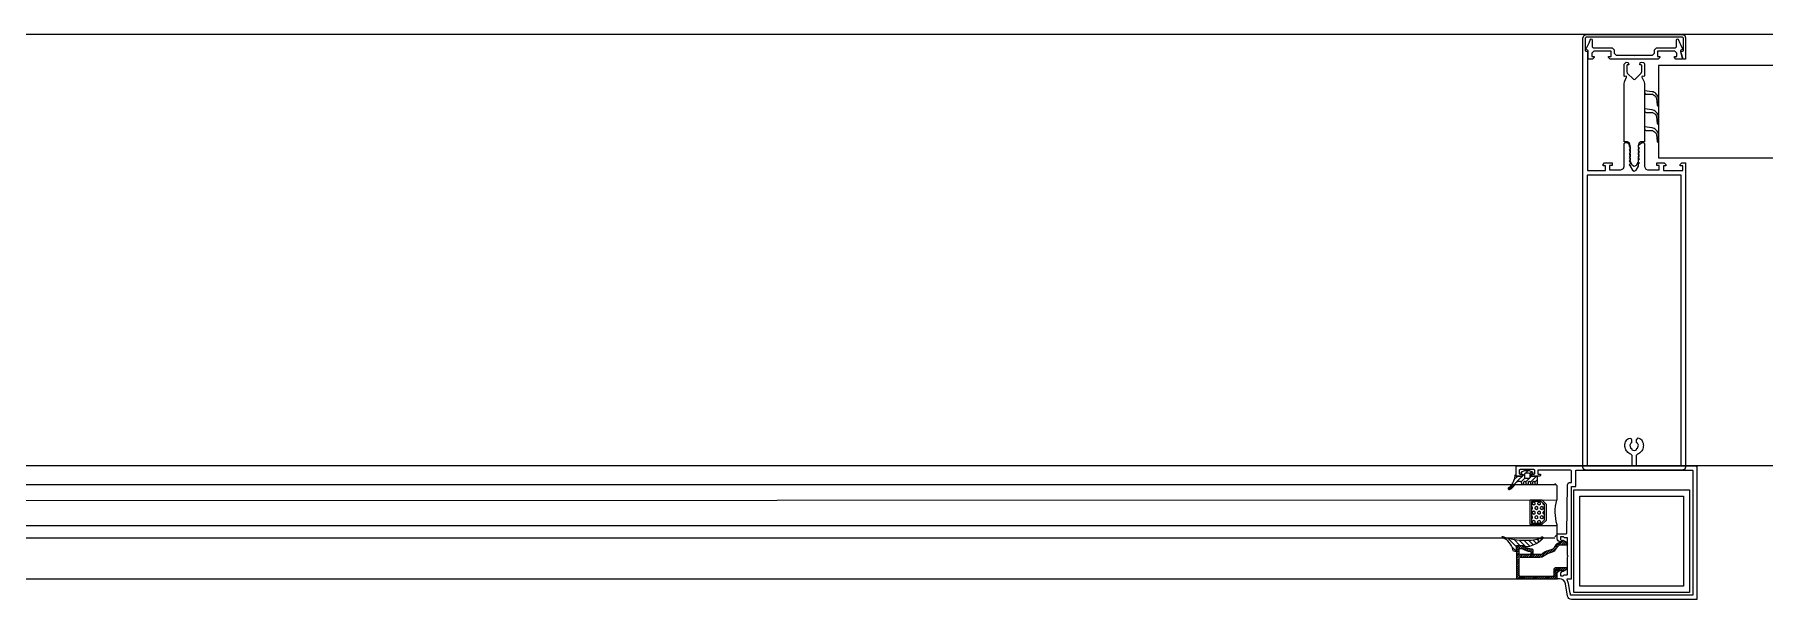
# Model space of a CAD drawing. Extents: x -2012 to 34975, y -1043 to 8321.
# Drawn here: x 5716.5 to 5800.7, y 3968 to 3995.5 of the extents above; entities that cross this region are included whole.
import ezdxf

# ---------------------------------------------------------------- set-up
doc = ezdxf.new("R2010")
doc.units = 0
doc.header["$LTSCALE"] = 25
doc.header["$PDMODE"] = 1
doc.layers.get('0').update_dxf_attribs({"color": 9, "lineweight": 9})
for name, color, linetype, lineweight in [('06D', 9, 'Continuous', 9), ('10', 9, 'Continuous', 9), ('15', 9, 'Continuous', 9)]:
    doc.layers.add(name, color=color, linetype=linetype, lineweight=lineweight)

# ---------------------------------------------------------------- blocks, each defined once
blk = doc.blocks.new('p-cephe-onkisim')
at = {"layer": '10', "lineweight": 25, "ltscale": 0.5}
h = blk.add_hatch(dxfattribs=at)
h.set_pattern_fill('ANSI31', color=256, scale=0.05, angle=180, style=0)
h.set_pattern_definition([(45, (283.24225, -75.1213), (-0.1122532015, 0.1122532015), [])])
edge = h.paths.add_edge_path()
edge.add_arc((-413.046, 3781.546), 0.795, 307.56498, 357.35751, ccw=False)
edge.add_arc((-412.518, 3780.894), 0.0486, 153.02927, 285.43171)
edge.add_arc((-412.791, 3781.403), 0.625, 297.2, 337.3388)
edge.add_arc((-412.07, 3781.089), 0.162, 90.10269, 152.96001, ccw=False)
edge.add_line((-412.07, 3781.25), (-411.989, 3781.25))
edge.add_line((-411.989, 3781.25), (-411.975, 3781.25))
edge.add_line((-411.975, 3781.25), (-411.968, 3781.25))
edge.add_line((-411.968, 3781.25), (-411.961, 3781.248))
edge.add_line((-411.961, 3781.248), (-411.953, 3781.245))
edge.add_line((-411.953, 3781.245), (-411.946, 3781.241))
edge.add_line((-411.946, 3781.241), (-411.94, 3781.236))
edge.add_line((-411.94, 3781.236), (-411.935, 3781.229))
edge.add_line((-411.935, 3781.229), (-411.931, 3781.222))
edge.add_line((-411.931, 3781.222), (-411.928, 3781.215))
edge.add_line((-411.928, 3781.215), (-411.925, 3781.2))
edge.add_line((-411.925, 3781.2), (-411.925, 3781.125))
edge.add_line((-411.925, 3781.125), (-411.925, 3781.122))
edge.add_line((-411.925, 3781.122), (-411.925, 3781.119))
edge.add_line((-411.925, 3781.119), (-411.923, 3781.116))
edge.add_line((-411.923, 3781.116), (-411.922, 3781.113))
edge.add_line((-411.922, 3781.113), (-411.92, 3781.11))
edge.add_line((-411.92, 3781.11), (-411.917, 3781.108))
edge.add_line((-411.917, 3781.108), (-411.914, 3781.107))
edge.add_line((-411.914, 3781.107), (-411.911, 3781.105))
edge.add_line((-411.911, 3781.105), (-411.905, 3781.105))
edge.add_line((-411.905, 3781.105), (-411.825, 3781.105))
edge.add_line((-411.825, 3781.105), (-411.823, 3781.105))
edge.add_line((-411.823, 3781.105), (-411.82, 3781.105))
edge.add_line((-411.82, 3781.105), (-411.817, 3781.107))
edge.add_line((-411.817, 3781.107), (-411.814, 3781.108))
edge.add_line((-411.814, 3781.108), (-411.811, 3781.11))
edge.add_line((-411.811, 3781.11), (-411.809, 3781.113))
edge.add_line((-411.809, 3781.113), (-411.808, 3781.116))
edge.add_line((-411.808, 3781.116), (-411.806, 3781.119))
edge.add_line((-411.806, 3781.119), (-411.805, 3781.125))
edge.add_line((-411.805, 3781.125), (-411.805, 3781.2))
edge.add_line((-411.805, 3781.2), (-411.805, 3781.208))
edge.add_line((-411.805, 3781.208), (-411.803, 3781.215))
edge.add_line((-411.803, 3781.215), (-411.8, 3781.222))
edge.add_line((-411.8, 3781.222), (-411.796, 3781.229))
edge.add_line((-411.796, 3781.229), (-411.791, 3781.236))
edge.add_line((-411.791, 3781.236), (-411.785, 3781.241))
edge.add_line((-411.785, 3781.241), (-411.778, 3781.245))
edge.add_line((-411.778, 3781.245), (-411.77, 3781.248))
edge.add_line((-411.77, 3781.248), (-411.755, 3781.25))
edge.add_line((-411.755, 3781.25), (-411.748, 3781.25))
edge.add_line((-411.748, 3781.25), (-411.741, 3781.248))
edge.add_line((-411.741, 3781.248), (-411.733, 3781.245))
edge.add_line((-411.733, 3781.245), (-411.726, 3781.241))
edge.add_line((-411.726, 3781.241), (-411.72, 3781.236))
edge.add_line((-411.72, 3781.236), (-411.715, 3781.229))
edge.add_line((-411.715, 3781.229), (-411.711, 3781.222))
edge.add_line((-411.711, 3781.222), (-411.708, 3781.215))
edge.add_line((-411.708, 3781.215), (-411.705, 3781.2))
edge.add_line((-411.705, 3781.2), (-411.705, 3781.125))
edge.add_line((-411.705, 3781.125), (-411.705, 3781.122))
edge.add_line((-411.705, 3781.122), (-411.705, 3781.119))
edge.add_line((-411.705, 3781.119), (-411.703, 3781.116))
edge.add_line((-411.703, 3781.116), (-411.702, 3781.113))
edge.add_line((-411.702, 3781.113), (-411.7, 3781.11))
edge.add_line((-411.7, 3781.11), (-411.697, 3781.108))
edge.add_line((-411.697, 3781.108), (-411.694, 3781.107))
edge.add_line((-411.694, 3781.107), (-411.691, 3781.105))
edge.add_line((-411.691, 3781.105), (-411.685, 3781.105))
edge.add_line((-411.685, 3781.105), (-411.605, 3781.105))
edge.add_line((-411.605, 3781.105), (-411.603, 3781.105))
edge.add_line((-411.603, 3781.105), (-411.6, 3781.105))
edge.add_line((-411.6, 3781.105), (-411.597, 3781.107))
edge.add_line((-411.597, 3781.107), (-411.594, 3781.108))
edge.add_line((-411.594, 3781.108), (-411.591, 3781.11))
edge.add_line((-411.591, 3781.11), (-411.589, 3781.113))
edge.add_line((-411.589, 3781.113), (-411.588, 3781.116))
edge.add_line((-411.588, 3781.116), (-411.586, 3781.119))
edge.add_line((-411.586, 3781.119), (-411.585, 3781.125))
edge.add_line((-411.585, 3781.125), (-411.585, 3781.2))
edge.add_line((-411.585, 3781.2), (-411.585, 3781.208))
edge.add_line((-411.585, 3781.208), (-411.583, 3781.215))
edge.add_line((-411.583, 3781.215), (-411.58, 3781.222))
edge.add_line((-411.58, 3781.222), (-411.576, 3781.229))
edge.add_line((-411.576, 3781.229), (-411.571, 3781.236))
edge.add_line((-411.571, 3781.236), (-411.565, 3781.241))
edge.add_line((-411.565, 3781.241), (-411.558, 3781.245))
edge.add_line((-411.558, 3781.245), (-411.55, 3781.248))
edge.add_line((-411.55, 3781.248), (-411.535, 3781.25))
edge.add_line((-411.535, 3781.25), (-411.528, 3781.25))
edge.add_line((-411.528, 3781.25), (-411.521, 3781.248))
edge.add_line((-411.521, 3781.248), (-411.513, 3781.245))
edge.add_line((-411.513, 3781.245), (-411.506, 3781.241))
edge.add_line((-411.506, 3781.241), (-411.5, 3781.236))
edge.add_line((-411.5, 3781.236), (-411.495, 3781.229))
edge.add_line((-411.495, 3781.229), (-411.491, 3781.222))
edge.add_line((-411.491, 3781.222), (-411.488, 3781.215))
edge.add_line((-411.488, 3781.215), (-411.485, 3781.2))
edge.add_line((-411.485, 3781.2), (-411.485, 3781.125))
edge.add_line((-411.485, 3781.125), (-411.485, 3781.122))
edge.add_line((-411.485, 3781.122), (-411.485, 3781.119))
edge.add_line((-411.485, 3781.119), (-411.483, 3781.116))
edge.add_line((-411.483, 3781.116), (-411.482, 3781.113))
edge.add_line((-411.482, 3781.113), (-411.48, 3781.11))
edge.add_line((-411.48, 3781.11), (-411.477, 3781.108))
edge.add_line((-411.477, 3781.108), (-411.474, 3781.107))
edge.add_line((-411.474, 3781.107), (-411.471, 3781.105))
edge.add_line((-411.471, 3781.105), (-411.465, 3781.105))
edge.add_line((-411.465, 3781.105), (-411.385, 3781.105))
edge.add_line((-411.385, 3781.105), (-411.383, 3781.105))
edge.add_line((-411.383, 3781.105), (-411.38, 3781.105))
edge.add_line((-411.38, 3781.105), (-411.377, 3781.107))
edge.add_line((-411.377, 3781.107), (-411.374, 3781.108))
edge.add_line((-411.374, 3781.108), (-411.371, 3781.11))
edge.add_line((-411.371, 3781.11), (-411.369, 3781.113))
edge.add_line((-411.369, 3781.113), (-411.368, 3781.116))
edge.add_line((-411.368, 3781.116), (-411.366, 3781.119))
edge.add_line((-411.366, 3781.119), (-411.365, 3781.125))
edge.add_line((-411.365, 3781.125), (-411.365, 3781.2))
edge.add_line((-411.365, 3781.2), (-411.365, 3781.208))
edge.add_line((-411.365, 3781.208), (-411.363, 3781.215))
edge.add_line((-411.363, 3781.215), (-411.36, 3781.222))
edge.add_line((-411.36, 3781.222), (-411.356, 3781.229))
edge.add_line((-411.356, 3781.229), (-411.351, 3781.236))
edge.add_line((-411.351, 3781.236), (-411.345, 3781.241))
edge.add_line((-411.345, 3781.241), (-411.338, 3781.245))
edge.add_line((-411.338, 3781.245), (-411.33, 3781.248))
edge.add_line((-411.33, 3781.248), (-411.315, 3781.25))
edge.add_line((-411.315, 3781.25), (-411.308, 3781.25))
edge.add_line((-411.308, 3781.25), (-411.301, 3781.248))
edge.add_line((-411.301, 3781.248), (-411.293, 3781.245))
edge.add_line((-411.293, 3781.245), (-411.286, 3781.241))
edge.add_line((-411.286, 3781.241), (-411.28, 3781.236))
edge.add_line((-411.28, 3781.236), (-411.275, 3781.229))
edge.add_line((-411.275, 3781.229), (-411.271, 3781.222))
edge.add_line((-411.271, 3781.222), (-411.268, 3781.215))
edge.add_line((-411.268, 3781.215), (-411.265, 3781.2))
edge.add_line((-411.265, 3781.2), (-411.265, 3781.124))
edge.add_line((-411.265, 3781.124), (-411.265, 3781.122))
edge.add_line((-411.265, 3781.122), (-411.265, 3781.119))
edge.add_line((-411.265, 3781.119), (-411.263, 3781.116))
edge.add_line((-411.263, 3781.116), (-411.262, 3781.113))
edge.add_line((-411.262, 3781.113), (-411.26, 3781.11))
edge.add_line((-411.26, 3781.11), (-411.257, 3781.108))
edge.add_line((-411.257, 3781.108), (-411.254, 3781.107))
edge.add_line((-411.254, 3781.107), (-411.251, 3781.105))
edge.add_line((-411.251, 3781.105), (-411.245, 3781.104))
edge.add_line((-411.245, 3781.104), (-411.165, 3781.104))
edge.add_line((-411.165, 3781.104), (-411.163, 3781.105))
edge.add_line((-411.163, 3781.105), (-411.16, 3781.105))
edge.add_line((-411.16, 3781.105), (-411.157, 3781.107))
edge.add_line((-411.157, 3781.107), (-411.154, 3781.108))
edge.add_line((-411.154, 3781.108), (-411.151, 3781.11))
edge.add_line((-411.151, 3781.11), (-411.149, 3781.113))
edge.add_line((-411.149, 3781.113), (-411.148, 3781.116))
edge.add_line((-411.148, 3781.116), (-411.146, 3781.119))
edge.add_line((-411.146, 3781.119), (-411.145, 3781.124))
edge.add_line((-411.145, 3781.124), (-411.145, 3781.462))
edge.add_arc((-411.175, 3781.462), 0.03, 360, 450)
edge.add_line((-411.175, 3781.492), (-411.407, 3781.492))
edge.add_arc((-411.407, 3781.522), 0.03, 180, 270, ccw=False)
edge.add_line((-411.437, 3781.522), (-411.437, 3781.587))
edge.add_arc((-411.417, 3781.587), 0.02, 114.987, 180, ccw=False)
edge.add_line((-411.425, 3781.606), (-411.377, 3781.626))
edge.add_arc((-411.392, 3781.657), 0.035, 294.987, 421.02724)
edge.add_line((-411.375, 3781.688), (-411.494, 3781.751))
edge.add_arc((-411.557, 3781.637), 0.13, 61.02724, 90)
edge.add_line((-411.557, 3781.767), (-411.757, 3781.767))
edge.add_arc((-411.757, 3781.637), 0.13, 90, 118.97276)
edge.add_line((-411.82, 3781.751), (-411.928, 3781.694))
edge.add_arc((-411.909, 3781.659), 0.04, 118.97276, 240.32314)
edge.add_line((-411.928, 3781.624), (-411.881, 3781.6))
edge.add_arc((-411.897, 3781.587), 0.02, 0, 38.10433, ccw=False)
edge.add_line((-411.877, 3781.587), (-411.877, 3781.522))
edge.add_arc((-411.907, 3781.522), 0.03, 270, 360, ccw=False)
edge.add_line((-411.907, 3781.492), (-412.202, 3781.492))
edge.add_line((-412.202, 3781.492), (-412.202, 3781.556))
edge.add_arc((-412.202, 3781.506), 0.05, 90, 176.15204)
edge = h.paths.add_edge_path(flags=16)
edge.add_arc((-411.735, 3781.604), 0.03, 100.82404, 180)
edge.add_line((-411.765, 3781.604), (-411.765, 3781.428))
edge.add_arc((-411.735, 3781.428), 0.03, 180, 270)
edge.add_line((-411.735, 3781.398), (-411.535, 3781.398))
edge.add_arc((-411.535, 3781.428), 0.03, 270, 360)
edge.add_line((-411.505, 3781.428), (-411.505, 3781.604))
edge.add_arc((-411.535, 3781.604), 0.03, 0, 79.17596)
edge.add_arc((-411.635, 3781.081), 0.562, 79.17596, 100.82404)
h = blk.add_hatch(dxfattribs=at)
h.set_pattern_fill('ANSI31', color=256, scale=0.05, style=0)
h.set_pattern_definition([(315, (462.6557, -423.19443), (-0.1122532015, -0.1122532015), [])])
h.paths.add_polyline_path([(-412.829, 3778.563, 0.047973), (-412.277, 3778.423, 0.086497), (-411.178, 3778.426, 0.16681), (-410.95, 3778.537, -0.169383), (-410.93, 3778.552), (-410.917, 3778.554, -0.513067), (-410.87, 3778.488, -0.159858), (-411.445, 3778.108, -0.178819), (-411.811, 3778.09), (-411.832, 3778.102, 0.124241), (-411.88, 3778.114), (-412.141, 3778.114, 0.414214), (-412.171, 3778.084), (-412.171, 3777.864, -0.414214), (-412.201, 3777.834), (-412.239, 3777.834, -0.356389), (-412.337, 3777.914, 0.262181), (-412.851, 3778.507, -0.317512), (-412.871, 3778.536, -0.538595)])
h = blk.add_hatch(dxfattribs=at)
h.set_pattern_fill('JIS_WOOD', color=256, scale=0.1, angle=-90, style=0)
h.set_pattern_definition([(45, (317.80982, -813.39995), (0.0499999999, -0.0499999999), [])])
edge = h.paths.add_edge_path()
edge.add_line((-411.358, 3777.71), (-411.358, 3777.75))
edge.add_arc((-411.388, 3777.75), 0.03, 360, 450)
edge.add_line((-411.388, 3777.78), (-411.428, 3777.78))
edge.add_arc((-411.428, 3777.75), 0.03, 90, 180)
edge.add_line((-411.458, 3777.75), (-411.458, 3777.73))
edge.add_arc((-411.508, 3777.73), 0.05, -90, 0, ccw=False)
edge.add_line((-411.508, 3777.68), (-411.938, 3777.68))
edge.add_arc((-411.938, 3777.78), 0.1, 180, 270, ccw=False)
edge.add_line((-412.038, 3777.78), (-412.038, 3777.931))
edge.add_arc((-411.988, 3777.931), 0.05, 90, 180, ccw=False)
edge.add_line((-411.988, 3777.981), (-411.936, 3777.981))
edge.add_arc((-411.936, 3777.911), 0.07, 60.9209, 90, ccw=False)
edge.add_arc((-411.358, 3778.951), 1.12, 240.9209, 263.50921)
edge.add_arc((-411.488, 3777.808), 0.03, 2.89679, 83.65621, ccw=False)
edge.add_arc((-411.428, 3777.811), 0.03, 182.89665, 270)
edge.add_line((-411.428, 3777.781), (-411.388, 3777.781))
edge.add_arc((-411.388, 3777.811), 0.03, 270, 360)
edge.add_line((-411.358, 3777.811), (-411.358, 3777.902))
edge.add_arc((-411.408, 3777.902), 0.05, 360, 447.2706)
edge.add_arc((-411.358, 3778.951), 1, 241.04498, 267.2706, ccw=False)
edge.add_arc((-411.939, 3777.901), 0.2, 61.04498, 90)
edge.add_line((-411.939, 3778.101), (-412.128, 3778.101))
edge.add_arc((-412.128, 3778.071), 0.03, 90, 180)
edge.add_line((-412.158, 3778.071), (-412.158, 3776.53))
edge.add_arc((-412.128, 3776.53), 0.03, 180, 270)
edge.add_line((-412.128, 3776.5), (-410.208, 3776.5))
edge.add_arc((-410.208, 3776.53), 0.03, 270, 360)
edge.add_line((-410.178, 3776.53), (-410.178, 3776.59))
edge.add_arc((-410.208, 3776.59), 0.03, 360, 450)
edge.add_line((-410.208, 3776.62), (-410.228, 3776.62))
edge.add_line((-410.228, 3776.62), (-410.228, 3776.92))
edge.add_line((-410.228, 3776.92), (-409.958, 3776.92))
edge.add_line((-409.958, 3776.92), (-409.937, 3776.885))
edge.add_arc((-409.911, 3776.9), 0.03, 210, 300)
edge.add_line((-409.896, 3776.874), (-409.726, 3776.973))
edge.add_arc((-409.744, 3777.004), 0.0361, 300, 450)
edge.add_line((-409.744, 3777.04), (-410.248, 3777.04))
edge.add_arc((-410.248, 3776.94), 0.1, 90, 180)
edge.add_line((-410.348, 3776.94), (-410.348, 3776.67))
edge.add_arc((-410.398, 3776.67), 0.05, 270, 360, ccw=False)
edge.add_line((-410.398, 3776.62), (-411.988, 3776.62))
edge.add_arc((-411.988, 3776.67), 0.05, 180, 270, ccw=False)
edge.add_line((-412.038, 3776.67), (-412.038, 3777.46))
edge.add_arc((-411.938, 3777.46), 0.1, 90, 180, ccw=False)
edge.add_line((-411.938, 3777.56), (-411.024, 3777.56))
edge.add_arc((-411.024, 3777.88), 0.32, 270, 309.05844)
edge.add_arc((-410.318, 3777.011), 0.8, 100.32128, 129.05844, ccw=False)
edge.add_arc((-410.519, 3778.113), 0.32, 280.32128, 325)
edge.add_line((-410.257, 3777.929), (-410.149, 3778.083))
edge.add_arc((-410.001, 3777.98), 0.18, 90, 145, ccw=False)
edge.add_line((-410.001, 3778.16), (-409.722, 3778.16))
edge.add_arc((-409.722, 3778.215), 0.0546, 270, 420)
edge.add_line((-409.695, 3778.262), (-409.893, 3778.376))
edge.add_arc((-409.908, 3778.35), 0.03, 60, 180)
edge.add_line((-409.938, 3778.35), (-409.938, 3778.28))
edge.add_line((-409.938, 3778.28), (-410.001, 3778.28))
edge.add_arc((-410.001, 3777.98), 0.3, 90, 145)
edge.add_line((-410.247, 3778.152), (-410.35, 3777.998))
edge.add_arc((-410.514, 3778.113), 0.2, 280.32128, 325, ccw=False)
edge.add_arc((-410.313, 3777.011), 0.92, 100.32128, 129.05844)
edge.add_arc((-411.019, 3777.881), 0.201, 268.58585, 309.03235, ccw=False)
edge.add_line((-411.024, 3777.68), (-411.328, 3777.68))
edge.add_arc((-411.328, 3777.71), 0.03, 180, 270, ccw=False)
blk.add_point((-406.378, 3781.827))
at = {"layer": '06D'}
for p, q in [((-244.85, 3803), (-903.15, 3803)), ((-244.85, 3782), (-903.15, 3782))]:
    blk.add_line(p, q, dxfattribs=at)
for points in [[(-412.168, 3782), (-565.888, 3781.999)], [(-565.928, 3776.499), (-412.128, 3776.5)]]:
    blk.add_lwpolyline(points, dxfattribs=at)
at = {"layer": '10', "lineweight": 25, "ltscale": 0.5}
for p, q in [((-410.203, 3781.043), (-410.303, 3781.143)), ((-410.203, 3781.043), (-410.303, 3781.143)), ((-410.203, 3781.043), (-410.203, 3780.343)), ((-410.203, 3781.043), (-410.203, 3780.343)), ((-411.496, 3779.143), (-411.496, 3780.343)), ((-411.496, 3780.343), (-410.926, 3780.343)), ((-410.955, 3780.273), (-411.426, 3780.273)), ((-411.426, 3780.273), (-411.426, 3779.213)), ((-411.381, 3779.979), (-411.426, 3780.004)), ((-411.381, 3779.904), (-411.426, 3779.878)), ((-411.316, 3780.241), (-411.381, 3780.204)), ((-411.381, 3780.129), (-411.381, 3780.204)), ((-411.316, 3780.091), (-411.381, 3780.129)), ((-411.381, 3779.904), (-411.381, 3779.979)), ((-411.251, 3780.204), (-411.316, 3780.241)), ((-411.251, 3780.129), (-411.316, 3780.091)), ((-411.251, 3780.129), (-411.251, 3780.204)), ((-411.186, 3780.016), (-411.251, 3779.979)), ((-411.251, 3779.904), (-411.251, 3779.979)), ((-411.186, 3779.866), (-411.251, 3779.904)), ((-411.122, 3779.979), (-411.186, 3780.016)), ((-411.122, 3779.904), (-411.186, 3779.866)), ((-411.057, 3780.241), (-411.122, 3780.204)), ((-411.122, 3780.129), (-411.122, 3780.204)), ((-411.057, 3780.091), (-411.122, 3780.129)), ((-411.122, 3779.904), (-411.122, 3779.979)), ((-410.992, 3780.204), (-411.057, 3780.241)), ((-410.992, 3780.129), (-411.057, 3780.091)), ((-410.992, 3780.129), (-410.992, 3780.204)), ((-410.927, 3780.016), (-410.992, 3779.979)), ((-410.992, 3779.904), (-410.992, 3779.979)), ((-410.927, 3779.866), (-410.992, 3779.904)), ((-410.796, 3780.114), (-410.955, 3780.273)), ((-410.862, 3779.979), (-410.927, 3780.016)), ((-410.862, 3779.904), (-410.927, 3779.866)), ((-410.926, 3780.343), (-410.726, 3780.143)), ((-410.862, 3780.129), (-410.862, 3780.18)), ((-410.797, 3780.091), (-410.862, 3780.129)), ((-410.862, 3779.904), (-410.862, 3779.979)), ((-410.796, 3780.092), (-410.797, 3780.091)), ((-410.796, 3779.372), (-410.796, 3780.114)), ((-410.726, 3780.143), (-410.726, 3779.343)), ((-410.926, 3779.143), (-411.496, 3779.143)), ((-411.381, 3779.529), (-411.426, 3779.554)), ((-411.381, 3779.454), (-411.426, 3779.428)), ((-411.426, 3779.213), (-410.955, 3779.213)), ((-411.316, 3779.791), (-411.381, 3779.754)), ((-411.381, 3779.679), (-411.381, 3779.754)), ((-411.316, 3779.641), (-411.381, 3779.679)), ((-411.381, 3779.454), (-411.381, 3779.529)), ((-411.316, 3779.341), (-411.381, 3779.304)), ((-411.381, 3779.229), (-411.381, 3779.304)), ((-411.354, 3779.213), (-411.381, 3779.229)), ((-411.251, 3779.754), (-411.316, 3779.791)), ((-411.251, 3779.679), (-411.316, 3779.641)), ((-411.251, 3779.304), (-411.316, 3779.341)), ((-411.251, 3779.229), (-411.278, 3779.213)), ((-411.251, 3779.679), (-411.251, 3779.754)), ((-411.186, 3779.566), (-411.251, 3779.529)), ((-411.251, 3779.454), (-411.251, 3779.529)), ((-411.186, 3779.416), (-411.251, 3779.454)), ((-411.251, 3779.229), (-411.251, 3779.304)), ((-411.122, 3779.529), (-411.186, 3779.566)), ((-411.122, 3779.454), (-411.186, 3779.416)), ((-411.057, 3779.791), (-411.122, 3779.754)), ((-411.122, 3779.679), (-411.122, 3779.754)), ((-411.057, 3779.641), (-411.122, 3779.679)), ((-411.122, 3779.454), (-411.122, 3779.529)), ((-411.057, 3779.341), (-411.122, 3779.304)), ((-411.122, 3779.229), (-411.122, 3779.304)), ((-411.095, 3779.213), (-411.122, 3779.229)), ((-410.992, 3779.754), (-411.057, 3779.791)), ((-410.992, 3779.679), (-411.057, 3779.641)), ((-410.992, 3779.304), (-411.057, 3779.341)), ((-410.992, 3779.229), (-411.019, 3779.213)), ((-410.992, 3779.679), (-410.992, 3779.754)), ((-410.927, 3779.566), (-410.992, 3779.529)), ((-410.992, 3779.454), (-410.992, 3779.529)), ((-410.927, 3779.416), (-410.992, 3779.454)), ((-410.992, 3779.229), (-410.992, 3779.304)), ((-410.955, 3779.213), (-410.796, 3779.372)), ((-410.862, 3779.529), (-410.927, 3779.566)), ((-410.862, 3779.454), (-410.927, 3779.416)), ((-410.726, 3779.343), (-410.926, 3779.143)), ((-410.797, 3779.791), (-410.862, 3779.754)), ((-410.862, 3779.679), (-410.862, 3779.754)), ((-410.797, 3779.641), (-410.862, 3779.679)), ((-410.862, 3779.454), (-410.862, 3779.529)), ((-410.796, 3779.791), (-410.797, 3779.791)), ((-410.796, 3779.642), (-410.797, 3779.641)), ((-410.203, 3779.143), (-410.203, 3778.643)), ((-410.203, 3778.643), (-410.303, 3778.543))]:
    blk.add_line(p, q, dxfattribs=at)
for points in [[(-408.928, 3796.38), (-408.928, 3802.85), (-408.876, 3802.963), (-408.778, 3803), (-404.078, 3803), (-403.965, 3802.948), (-403.928, 3802.85), (-403.928, 3801.8), (-404.041, 3801.8), (-404.145, 3802.12), (-404.132, 3802.184), (-404.038, 3802.21), (-404.038, 3802.82), (-404.088, 3802.87), (-408.768, 3802.87), (-408.818, 3802.82), (-408.818, 3802.21), (-408.724, 3802.184), (-408.711, 3802.12), (-408.711, 3796.38)], [(-408.711, 3796.38), (-408.325, 3796.38), (-408.3, 3796.36), (-408.275, 3796.38), (-407.83, 3796.38), (-407.83, 3796.61), (-407.95, 3796.61), (-407.95, 3796.67), (-407.87, 3796.75), (-407.51, 3796.75), (-407.51, 3796.63), (-407.63, 3796.63), (-407.63, 3796.42), (-407.078, 3796.42), (-406.961, 3796.476), (-406.928, 3796.57), (-406.928, 3797.7), (-406.878, 3797.75), (-406.778, 3797.75), (-406.678, 3797.65), (-406.678, 3797.56), (-406.628, 3797.53), (-406.628, 3797.409), (-406.678, 3797.38), (-406.628, 3797.351), (-406.628, 3797.229), (-406.678, 3797.2), (-406.628, 3797.171), (-406.628, 3797.049), (-406.678, 3797.02), (-406.628, 3796.991), (-406.628, 3796.869), (-406.678, 3796.84), (-406.628, 3796.811), (-406.628, 3796.689), (-406.678, 3796.66), (-406.628, 3796.631), (-406.628, 3796.595), (-406.515, 3796.4), (-406.428, 3796.349), (-406.34, 3796.4), (-406.228, 3796.595), (-406.228, 3796.721), (-406.178, 3796.75), (-406.228, 3796.779), (-406.228, 3796.901), (-406.178, 3796.93), (-406.228, 3796.959), (-406.228, 3797.081), (-406.178, 3797.11), (-406.228, 3797.139), (-406.228, 3797.261), (-406.178, 3797.29), (-406.228, 3797.319), (-406.228, 3797.441), (-406.178, 3797.47), (-406.228, 3797.499), (-406.228, 3797.62), (-406.176, 3797.65), (-406.062, 3797.75), (-405.977, 3797.75), (-405.928, 3797.7), (-405.928, 3796.57), (-405.872, 3796.453), (-405.778, 3796.42), (-405.21, 3796.42), (-405.21, 3796.63), (-405.33, 3796.63), (-405.33, 3796.75), (-404.97, 3796.75), (-404.89, 3796.67), (-404.89, 3796.61), (-405.01, 3796.61), (-405.01, 3796.38), (-404.565, 3796.38), (-404.54, 3796.36), (-404.515, 3796.38), (-404.07, 3796.38), (-404.07, 3796.61), (-404.19, 3796.61), (-404.19, 3796.67), (-404.11, 3796.75), (-403.928, 3796.75), (-403.928, 3781.939), (-403.967, 3781.839), (-404.078, 3781.79), (-408.778, 3781.79), (-408.895, 3781.846), (-408.928, 3781.94), (-408.928, 3796.38)], [(-404.138, 3796.15), (-408.718, 3796.15), (-408.718, 3782), (-406.586, 3782), (-406.536, 3782.05), (-406.536, 3782.514), (-406.596, 3782.569), (-406.646, 3782.592), (-406.694, 3782.621), (-406.738, 3782.656), (-406.777, 3782.696), (-406.81, 3782.74), (-406.838, 3782.788), (-406.86, 3782.839), (-406.875, 3782.893), (-406.884, 3782.948), (-406.886, 3783.004), (-406.881, 3783.059), (-406.869, 3783.113), (-406.85, 3783.166), (-406.825, 3783.216), (-406.794, 3783.262), (-406.758, 3783.304), (-406.717, 3783.342), (-406.604, 3783.354), (-406.556, 3783.269), (-406.556, 3783.129), (-406.59, 3783.109), (-406.604, 3783.115), (-406.645, 3783.009), (-406.606, 3782.866), (-406.59, 3782.871), (-406.563, 3782.863), (-406.552, 3782.786), (-406.416, 3782.751), (-406.32, 3782.786), (-406.309, 3782.863), (-406.282, 3782.871), (-406.268, 3782.864), (-406.227, 3783.009), (-406.266, 3783.113), (-406.282, 3783.109), (-406.309, 3783.117), (-406.316, 3783.143), (-406.317, 3783.269), (-406.245, 3783.365), (-406.155, 3783.342), (-406.114, 3783.304), (-406.078, 3783.262), (-406.047, 3783.216), (-406.022, 3783.166), (-406.003, 3783.113), (-405.991, 3783.059), (-405.986, 3783.004), (-405.988, 3782.948), (-405.997, 3782.893), (-406.012, 3782.839), (-406.034, 3782.788), (-406.062, 3782.74), (-406.096, 3782.696), (-406.135, 3782.656), (-406.178, 3782.621), (-406.226, 3782.592), (-406.277, 3782.569), (-406.336, 3782.514), (-406.336, 3782.05), (-406.286, 3782), (-404.138, 3782), (-404.138, 3796.15)]]:
    blk.add_lwpolyline(points, dxfattribs=at)
for points in [[(-408.498, 3801.94), (-408.378, 3801.94), (-408.378, 3801.88), (-408.458, 3801.8), (-408.678, 3801.8), (-408.678, 3802.175), (-408.676, 3802.197), (-408.695, 3802.235), (-408.756, 3802.264), (-408.776, 3802.307), (-408.694, 3802.471), (-408.631, 3802.606), (-408.557, 3802.781), (-408.528, 3802.79), (-408.499, 3802.78), (-408.478, 3802.74), (-408.478, 3802.4), (-408.428, 3802.35), (-407.508, 3802.35), (-407.408, 3802.25), (-407.408, 3802.1), (-407.308, 3802), (-406.453, 3802), (-406.428, 3801.98), (-406.403, 3802), (-405.548, 3802), (-405.448, 3802.1), (-405.448, 3802.25), (-405.348, 3802.35), (-404.428, 3802.35), (-404.378, 3802.4), (-404.378, 3802.74), (-404.358, 3802.78), (-404.328, 3802.79), (-404.288, 3802.77), (-404.216, 3802.585), (-404.167, 3802.481), (-404.081, 3802.304), (-404.096, 3802.269), (-404.162, 3802.234), (-404.18, 3802.201), (-404.178, 3802.176), (-404.078, 3801.8), (-404.398, 3801.8), (-404.478, 3801.88), (-404.478, 3801.94), (-404.358, 3801.94), (-404.358, 3802.1), (-404.458, 3802.2), (-405.298, 3802.2), (-405.298, 3801.94), (-405.178, 3801.94), (-405.178, 3801.88), (-405.258, 3801.8), (-407.598, 3801.8), (-407.678, 3801.88), (-407.678, 3801.94), (-407.558, 3801.94), (-407.558, 3802.2), (-408.398, 3802.2), (-408.498, 3802.1)], [(-405.928, 3797.78), (-406.104, 3797.78), (-406.21, 3797.719), (-406.234, 3797.585), (-406.225, 3797.411), (-406.222, 3797.237), (-406.223, 3797.162), (-406.193, 3797.13), (-406.225, 3797.098), (-406.225, 3797.062), (-406.234, 3796.88), (-406.24, 3796.83), (-406.259, 3796.773), (-406.342, 3796.63), (-406.428, 3796.58), (-406.514, 3796.63), (-406.597, 3796.773), (-406.616, 3796.829), (-406.622, 3796.88), (-406.631, 3797.062), (-406.632, 3797.098), (-406.663, 3797.13), (-406.633, 3797.162), (-406.634, 3797.237), (-406.631, 3797.411), (-406.622, 3797.585), (-406.657, 3797.731), (-406.753, 3797.78), (-406.928, 3797.78), (-406.928, 3800.608), (-406.909, 3800.692), (-406.8, 3800.927), (-406.803, 3800.957), (-406.83, 3800.969), (-406.895, 3800.963), (-406.918, 3800.971), (-406.928, 3801.023), (-406.928, 3801.563), (-406.828, 3801.663), (-406.722, 3801.634), (-406.693, 3801.523), (-406.768, 3801.523), (-406.798, 3801.493), (-406.798, 3801.199), (-406.769, 3801.128), (-406.463, 3800.823), (-406.428, 3800.808), (-406.393, 3800.823), (-406.087, 3801.128), (-406.058, 3801.199), (-406.058, 3801.493), (-406.088, 3801.523), (-406.163, 3801.523), (-406.134, 3801.634), (-406.063, 3801.663), (-405.957, 3801.634), (-405.928, 3801.563), (-405.928, 3800.993), (-405.96, 3800.963), (-406.026, 3800.969), (-406.053, 3800.957), (-406.056, 3800.927), (-405.947, 3800.692), (-405.928, 3800.608)], [(-405.503, 3800.206), (-405.552, 3800.221), (-405.928, 3800.266), (-405.928, 3800.157), (-405.878, 3800.107), (-405.851, 3800.093), (-405.535, 3800.094), (-405.391, 3799.998), (-405.343, 3799.89), (-405.313, 3799.557), (-405.306, 3799.541), (-405.282, 3799.53), (-405.254, 3799.555), (-405.254, 3799.898), (-405.255, 3799.909), (-405.267, 3799.958), (-405.285, 3800.005), (-405.309, 3800.05), (-405.339, 3800.091), (-405.374, 3800.127), (-405.414, 3800.159), (-405.457, 3800.185)], [(-405.503, 3799.326), (-405.552, 3799.341), (-405.928, 3799.386), (-405.928, 3799.277), (-405.878, 3799.227), (-405.851, 3799.213), (-405.535, 3799.214), (-405.391, 3799.118), (-405.343, 3799.01), (-405.313, 3798.677), (-405.306, 3798.661), (-405.282, 3798.65), (-405.254, 3798.675), (-405.254, 3799.018), (-405.255, 3799.029), (-405.267, 3799.078), (-405.285, 3799.125), (-405.309, 3799.17), (-405.339, 3799.211), (-405.374, 3799.247), (-405.414, 3799.279), (-405.457, 3799.305)], [(-405.503, 3798.446), (-405.552, 3798.461), (-405.928, 3798.506), (-405.928, 3798.397), (-405.878, 3798.347), (-405.851, 3798.333), (-405.535, 3798.334), (-405.391, 3798.238), (-405.343, 3798.13), (-405.313, 3797.797), (-405.306, 3797.781), (-405.282, 3797.77), (-405.254, 3797.795), (-405.254, 3798.138), (-405.255, 3798.149), (-405.267, 3798.198), (-405.285, 3798.245), (-405.309, 3798.29), (-405.339, 3798.331), (-405.374, 3798.367), (-405.414, 3798.399), (-405.457, 3798.425)], [(-403.737, 3775.841), (-409.374, 3775.841), (-409.374, 3780.828), (-403.737, 3780.828)], [(-404.037, 3776.141), (-409.074, 3776.141), (-409.074, 3780.528), (-404.037, 3780.528)]]:
    blk.add_lwpolyline(points, close=True, dxfattribs=at)
for points in [[(-412.251, 3781.509, -0.220745), (-412.561, 3780.916, 0.651907), (-412.505, 3780.847, 0.176952), (-412.213, 3781.162, -0.281357), (-412.07, 3781.25), (-411.989, 3781.25), (-411.975, 3781.25), (-411.968, 3781.25), (-411.961, 3781.248), (-411.953, 3781.245), (-411.946, 3781.241), (-411.94, 3781.236), (-411.935, 3781.229), (-411.931, 3781.222), (-411.928, 3781.215), (-411.925, 3781.2), (-411.925, 3781.125), (-411.925, 3781.122), (-411.925, 3781.119), (-411.923, 3781.116), (-411.922, 3781.113), (-411.92, 3781.11), (-411.917, 3781.108), (-411.914, 3781.107), (-411.911, 3781.105), (-411.905, 3781.105), (-411.825, 3781.105), (-411.823, 3781.105), (-411.82, 3781.105), (-411.817, 3781.107), (-411.814, 3781.108), (-411.811, 3781.11), (-411.809, 3781.113), (-411.808, 3781.116), (-411.806, 3781.119), (-411.805, 3781.125), (-411.805, 3781.2), (-411.805, 3781.208), (-411.803, 3781.215), (-411.8, 3781.222), (-411.796, 3781.229), (-411.791, 3781.236), (-411.785, 3781.241), (-411.778, 3781.245), (-411.77, 3781.248), (-411.755, 3781.25), (-411.748, 3781.25), (-411.741, 3781.248), (-411.733, 3781.245), (-411.726, 3781.241), (-411.72, 3781.236), (-411.715, 3781.229), (-411.711, 3781.222), (-411.708, 3781.215), (-411.705, 3781.2), (-411.705, 3781.125), (-411.705, 3781.122), (-411.705, 3781.119), (-411.703, 3781.116), (-411.702, 3781.113), (-411.7, 3781.11), (-411.697, 3781.108), (-411.694, 3781.107), (-411.691, 3781.105), (-411.685, 3781.105), (-411.605, 3781.105), (-411.603, 3781.105), (-411.6, 3781.105), (-411.597, 3781.107), (-411.594, 3781.108), (-411.591, 3781.11), (-411.589, 3781.113), (-411.588, 3781.116), (-411.586, 3781.119), (-411.585, 3781.125), (-411.585, 3781.2), (-411.585, 3781.208), (-411.583, 3781.215), (-411.58, 3781.222), (-411.576, 3781.229), (-411.571, 3781.236), (-411.565, 3781.241), (-411.558, 3781.245), (-411.55, 3781.248), (-411.535, 3781.25), (-411.528, 3781.25), (-411.521, 3781.248), (-411.513, 3781.245), (-411.506, 3781.241), (-411.5, 3781.236), (-411.495, 3781.229), (-411.491, 3781.222), (-411.488, 3781.215), (-411.485, 3781.2), (-411.485, 3781.125), (-411.485, 3781.122), (-411.485, 3781.119), (-411.483, 3781.116), (-411.482, 3781.113), (-411.48, 3781.11), (-411.477, 3781.108), (-411.474, 3781.107), (-411.471, 3781.105), (-411.465, 3781.105), (-411.385, 3781.105), (-411.383, 3781.105), (-411.38, 3781.105), (-411.377, 3781.107), (-411.374, 3781.108), (-411.371, 3781.11), (-411.369, 3781.113), (-411.368, 3781.116), (-411.366, 3781.119), (-411.365, 3781.125), (-411.365, 3781.2), (-411.365, 3781.208), (-411.363, 3781.215), (-411.36, 3781.222), (-411.356, 3781.229), (-411.351, 3781.236), (-411.345, 3781.241), (-411.338, 3781.245), (-411.33, 3781.248), (-411.315, 3781.25), (-411.308, 3781.25), (-411.301, 3781.248), (-411.293, 3781.245), (-411.286, 3781.241), (-411.28, 3781.236), (-411.275, 3781.229), (-411.271, 3781.222), (-411.268, 3781.215), (-411.265, 3781.2), (-411.265, 3781.124), (-411.265, 3781.122), (-411.265, 3781.119), (-411.263, 3781.116), (-411.262, 3781.113), (-411.26, 3781.11), (-411.257, 3781.108), (-411.254, 3781.107), (-411.251, 3781.105), (-411.245, 3781.104), (-411.165, 3781.104), (-411.163, 3781.105), (-411.16, 3781.105), (-411.157, 3781.107), (-411.154, 3781.108), (-411.151, 3781.11), (-411.149, 3781.113), (-411.148, 3781.116), (-411.146, 3781.119), (-411.145, 3781.124), (-411.145, 3781.462, 0.414214), (-411.175, 3781.492), (-411.407, 3781.492, -0.414214), (-411.437, 3781.522), (-411.437, 3781.587, -0.291535), (-411.425, 3781.606), (-411.377, 3781.626, 0.613042), (-411.375, 3781.688), (-411.494, 3781.751, 0.127095), (-411.557, 3781.767), (-411.757, 3781.767, 0.127095), (-411.82, 3781.751), (-411.928, 3781.694, 0.585233), (-411.928, 3781.624), (-411.881, 3781.6, -0.167811), (-411.877, 3781.587), (-411.877, 3781.522, -0.414214), (-411.907, 3781.492), (-412.202, 3781.492), (-412.202, 3781.556, 0.394677), (-412.251, 3781.509)], [(-403.378, 3775.5), (-409.478, 3775.5, -0.363967), (-409.675, 3775.665), (-409.778, 3776.252, 0.36397), (-410.073, 3776.5), (-410.168, 3776.5, -0.414214), (-410.178, 3776.51), (-410.178, 3776.75, -0.414214), (-410.028, 3776.9), (-409.988, 3776.9, -0.414214), (-409.978, 3776.89), (-409.978, 3776.829, -0.366034), (-410.003, 3776.8, 0.365977), (-410.028, 3776.77), (-410.028, 3776.68, 0.414214), (-409.998, 3776.65), (-409.888, 3776.65, 0.365977), (-409.858, 3776.675, -0.365977), (-409.828, 3776.7), (-409.708, 3776.7, 0.414214), (-409.678, 3776.73), (-409.678, 3777.57), (-409.648, 3777.6), (-409.678, 3777.63), (-409.678, 3778.47, 0.414272), (-409.708, 3778.5), (-409.828, 3778.5, -0.365977), (-409.858, 3778.525, 0.365977), (-409.888, 3778.55), (-409.998, 3778.55, 0.414214), (-410.028, 3778.52), (-410.028, 3778.43, 0.365977), (-410.003, 3778.4, -0.366034), (-409.978, 3778.371), (-409.978, 3778.31, -0.414214), (-409.988, 3778.3), (-410.028, 3778.3, -0.414214), (-410.178, 3778.45), (-410.178, 3778.67, -0.414214), (-410.148, 3778.7), (-409.743, 3778.7, 0.410036), (-409.713, 3778.73), (-409.679, 3781.082, -0.410036), (-409.559, 3781.2), (-409.478, 3781.2), (-409.478, 3781.7, 0.414214), (-409.578, 3781.8), (-411.128, 3781.8), (-411.128, 3781.63, 0.414214), (-411.098, 3781.6), (-410.998, 3781.6), (-410.998, 3781.55, -0.414214), (-411.048, 3781.5), (-411.358, 3781.5, -0.414214), (-411.428, 3781.57), (-411.428, 3781.59, -0.414214), (-411.418, 3781.6), (-411.318, 3781.6, 0.414214), (-411.268, 3781.65), (-411.268, 3781.77, 0.414214), (-411.318, 3781.82), (-411.988, 3781.82, 0.414214), (-412.038, 3781.77), (-412.038, 3781.65, 0.414214), (-411.988, 3781.6), (-411.888, 3781.6, -0.414214), (-411.878, 3781.59), (-411.878, 3781.57, -0.414214), (-411.948, 3781.5), (-412.168, 3781.5, -0.414214), (-412.178, 3781.51), (-412.178, 3781.99, -0.414214), (-412.168, 3782), (-404.73, 3782)], [(-404.73, 3781.8), (-403.608, 3781.8, -0.414214), (-403.578, 3781.77), (-403.578, 3775.7), (-409.526, 3775.7, -0.010413), (-409.528, 3775.702), (-409.528, 3775.8), (-409.546, 3775.8), (-409.63, 3776.278, 0.106114), (-409.701, 3776.453, -0.602221), (-409.677, 3776.5), (-409.508, 3776.5, 0.414214), (-409.478, 3776.53), (-409.478, 3781), (-409.278, 3781), (-409.278, 3781.8), (-404.73, 3781.8)], [(-404.73, 3782), (-403.449, 3782, -0.267743), (-403.378, 3781.965), (-403.378, 3781.922), (-403.378, 3775.5)]]:
    blk.add_lwpolyline(points, format="xyb", dxfattribs=at)
for points in [[(-411.741, 3781.634, 0.359904), (-411.765, 3781.604), (-411.765, 3781.428, 0.414214), (-411.735, 3781.398), (-411.535, 3781.398, 0.414214), (-411.505, 3781.428), (-411.505, 3781.604, 0.359904), (-411.53, 3781.634, 0.094739)], [(-412.171, 3778.084), (-412.171, 3777.864, -0.414214), (-412.201, 3777.834), (-412.239, 3777.834, -0.356389), (-412.337, 3777.914, 0.262181), (-412.851, 3778.507, -0.316752), (-412.871, 3778.535, -0.499585), (-412.832, 3778.564, 0.048291), (-412.277, 3778.423, 0.086497), (-411.178, 3778.426, 0.16681), (-410.95, 3778.537, -0.169383), (-410.93, 3778.552), (-410.917, 3778.554, -0.513067), (-410.87, 3778.488, -0.159858), (-411.445, 3778.108, -0.178819), (-411.811, 3778.09), (-411.83, 3778.101, 0.13005), (-411.88, 3778.114), (-412.141, 3778.114, 0.414214)], [(-411.358, 3777.71), (-411.358, 3777.75, 0.414214), (-411.388, 3777.78), (-411.428, 3777.78, 0.414214), (-411.458, 3777.75), (-411.458, 3777.73, -0.414214), (-411.508, 3777.68), (-411.938, 3777.68, -0.414214), (-412.038, 3777.78), (-412.038, 3777.931, -0.414214), (-411.988, 3777.981), (-411.936, 3777.981, -0.127567), (-411.902, 3777.972, 0.09888), (-411.484, 3777.838, -0.367727), (-411.458, 3777.81, 0.399482), (-411.428, 3777.781), (-411.388, 3777.781, 0.414214), (-411.358, 3777.811), (-411.358, 3777.902, 0.400329), (-411.405, 3777.952, -0.114933), (-411.842, 3778.076, 0.127017), (-411.939, 3778.101), (-412.128, 3778.101, 0.414214), (-412.158, 3778.071), (-412.158, 3776.53, 0.414214), (-412.128, 3776.5), (-410.208, 3776.5, 0.414214), (-410.178, 3776.53), (-410.178, 3776.59, 0.414214), (-410.208, 3776.62), (-410.228, 3776.62), (-410.228, 3776.92), (-409.958, 3776.92), (-409.937, 3776.885, 0.414214), (-409.896, 3776.874), (-409.726, 3776.973, 0.767327), (-409.744, 3777.04), (-410.248, 3777.04, 0.414214), (-410.348, 3776.94), (-410.348, 3776.67, -0.414214), (-410.398, 3776.62), (-411.988, 3776.62, -0.414214), (-412.038, 3776.67), (-412.038, 3777.46, -0.414214), (-411.938, 3777.56), (-411.024, 3777.56, 0.172094), (-410.822, 3777.632, -0.126051), (-410.462, 3777.798, 0.197455), (-410.257, 3777.929), (-410.149, 3778.083, -0.244698), (-410.001, 3778.16), (-409.722, 3778.16, 0.767327), (-409.695, 3778.262), (-409.893, 3778.376, 0.57735), (-409.938, 3778.35), (-409.938, 3778.28), (-410.001, 3778.28, 0.244698), (-410.247, 3778.152), (-410.35, 3777.998, -0.197455), (-410.478, 3777.916, 0.126051), (-410.893, 3777.725, -0.178336), (-411.024, 3777.68), (-411.328, 3777.68, -0.414214)]]:
    blk.add_lwpolyline(points, format="xyb", close=True, dxfattribs=at)
blk.add_arc((-408.269, 3779.743), 2.025, 163.21506, 197.23293, dxfattribs=at)
at = {"layer": '15'}
for p, q in [((-410.229, 3781.085), (-567.777, 3781.085, 0)), ((-410.203, 3780.328), (-567.877, 3780.285, 0)), ((-410.203, 3779.085), (-567.877, 3779.085, 0)), ((-410.294, 3778.485), (-567.777, 3778.485))]:
    blk.add_line(p, q, dxfattribs=at)
at = {"layer": '15', "linetype": 'Continuous'}
blk.add_lwpolyline([(-242.5, 3797), (-242.5, 3801.5), (-405.254, 3801.5), (-405.254, 3797)], close=True, dxfattribs=at)
blk = doc.blocks.new('p-cephe-onkisim-toplam')
blk.add_blockref('p-cephe-onkisim', (0, 0))

msp = doc.modelspace()

# ---------------------------------------------------------------- block references
msp.add_blockref('p-cephe-onkisim-toplam', (6200.838, 192.5))

doc.saveas('drawing.dxf')
